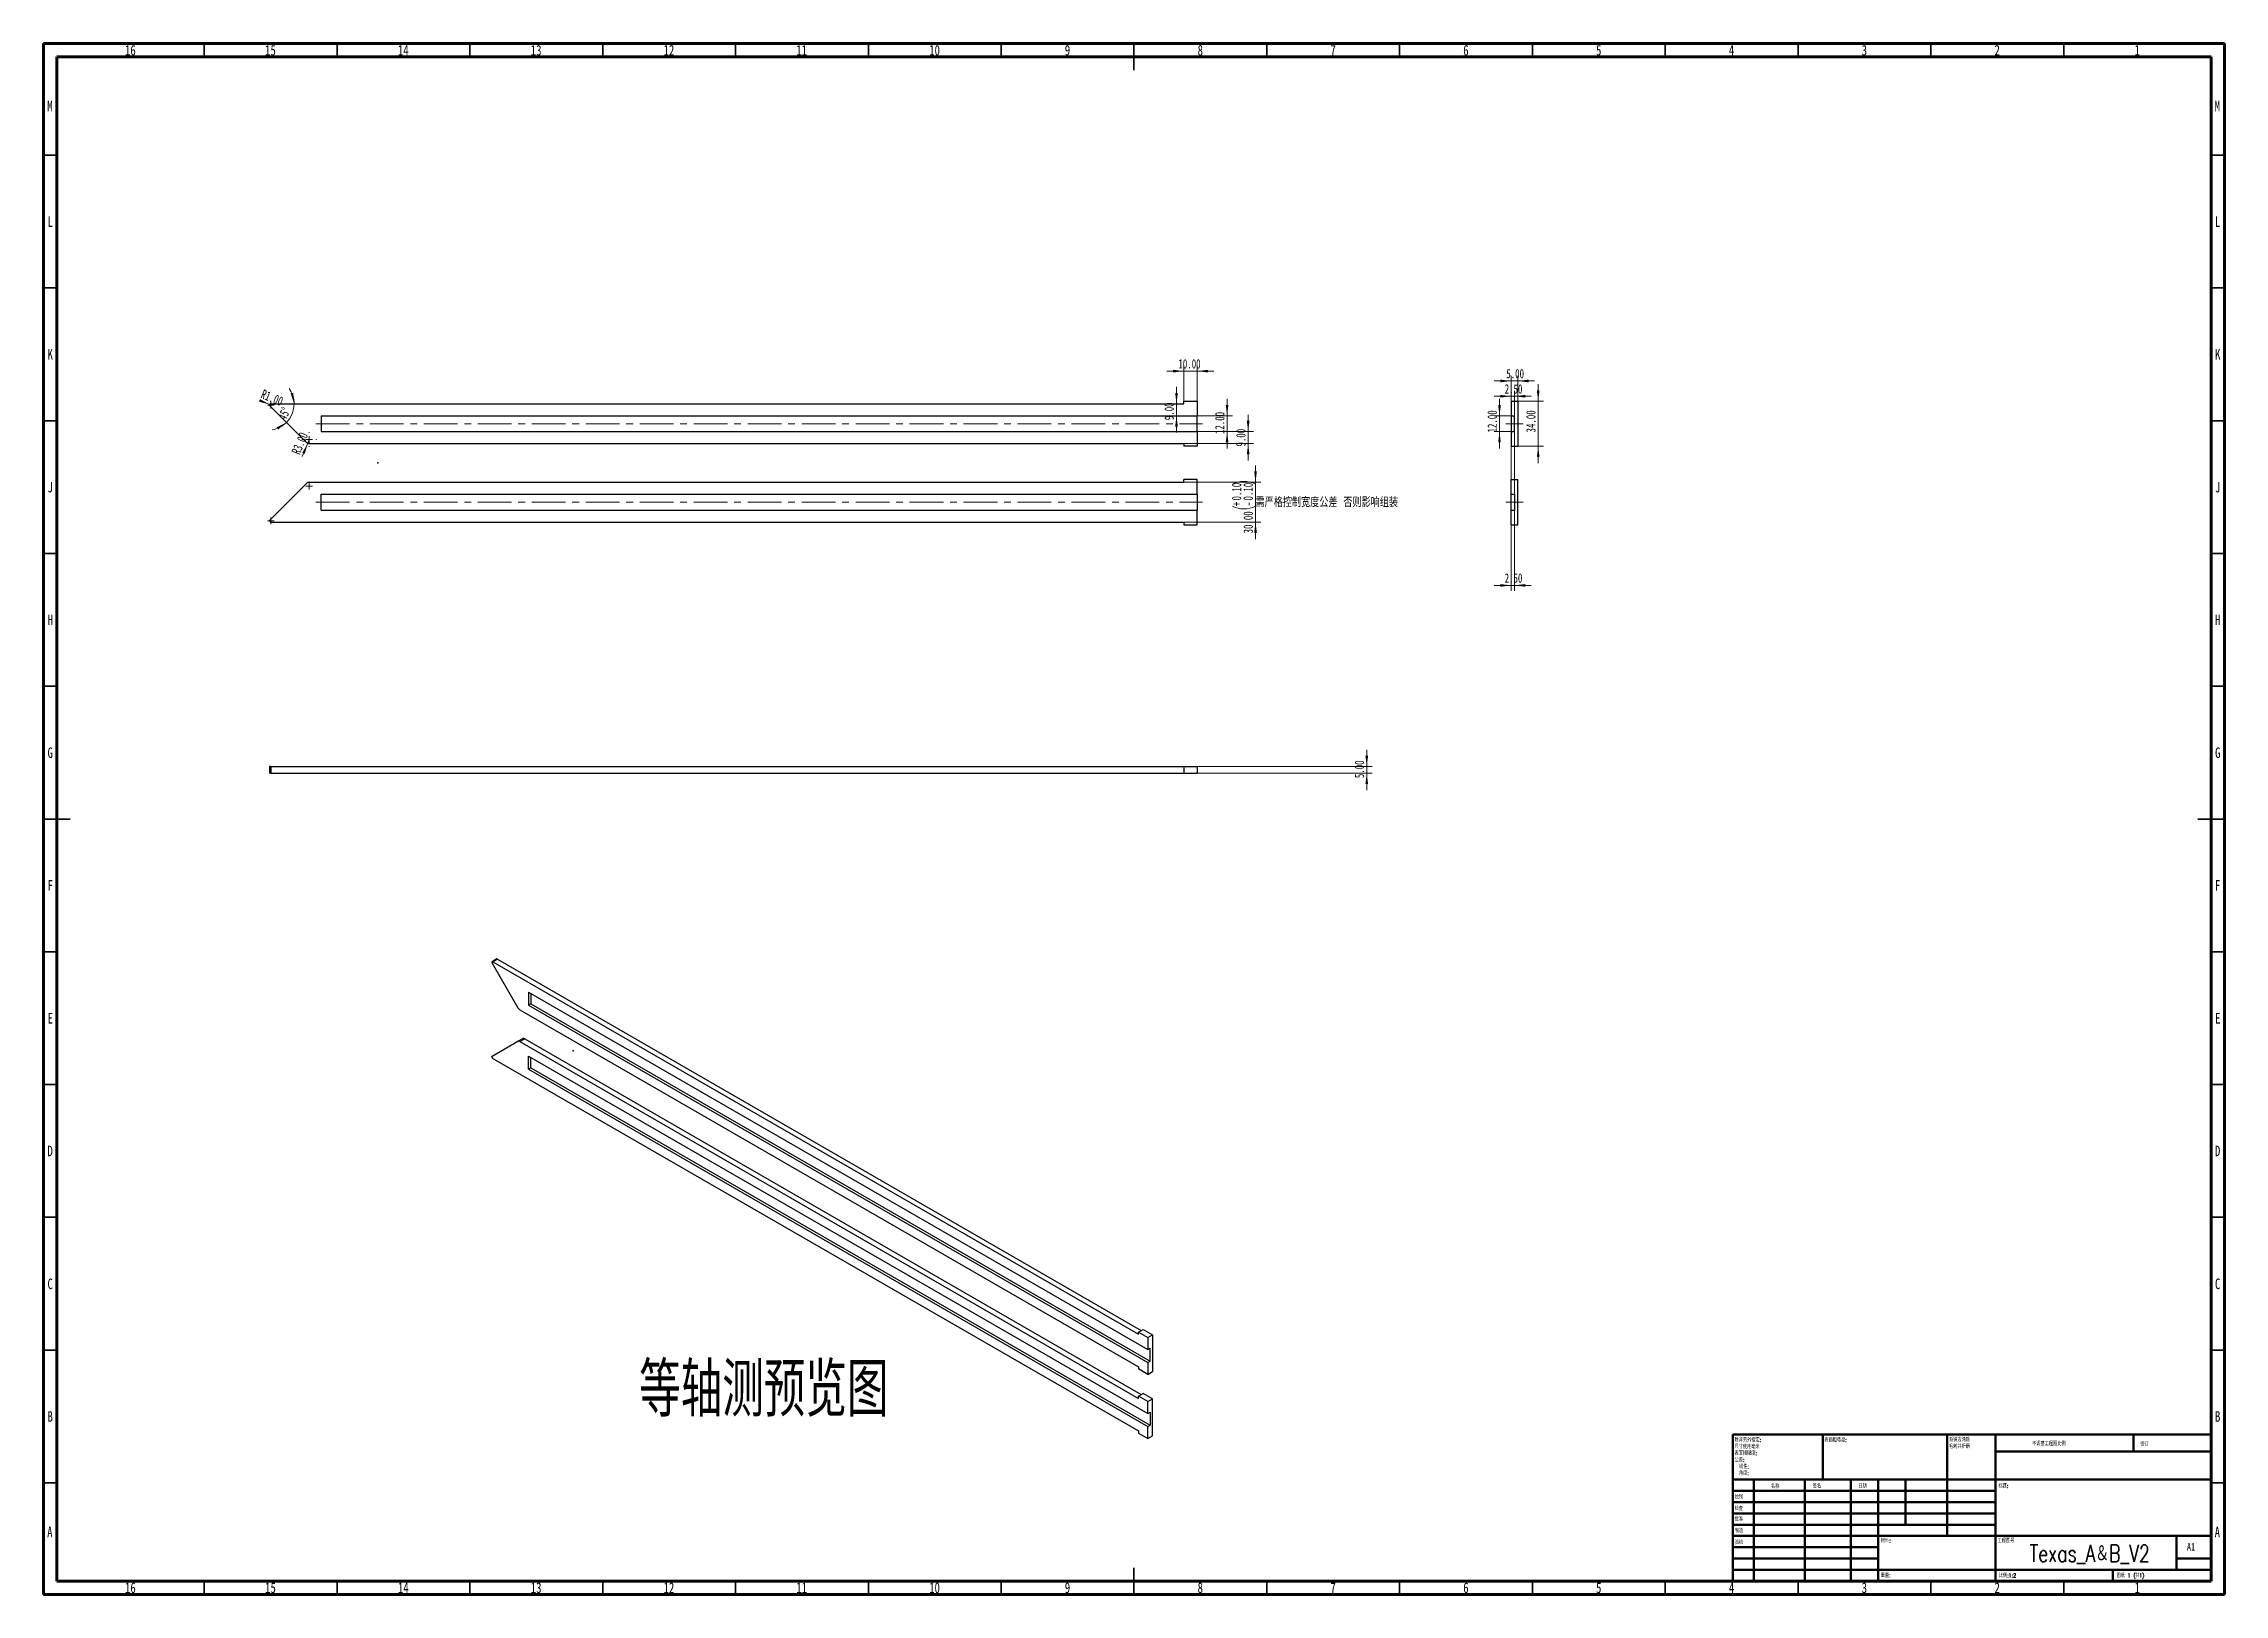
# Model space of a CAD drawing. Header units: millimetres. Extents: x 15 to 836, y 5 to 589.
import ezdxf

# ---------------------------------------------------------------- set-up
doc = ezdxf.new("R2010")
doc.units = ezdxf.units.MM
doc.header["$PDSIZE"] = -1
doc.linetypes.add('CENTERX2', pattern=[20.32, 12.7, -2.54, 2.54, -2.54])
doc.styles.add('SLDTEXTSTYLE0', font='TXT', dxfattribs={"width": 0.75})
doc.styles.add('SLDTEXTSTYLE1', font='TXT', dxfattribs={"width": 0.75, "bigfont": 'bigfont'})
doc.styles.add('SLDTEXTSTYLE2', font='TXT', dxfattribs={"width": 0.694444, "bigfont": 'bigfont'})
doc.styles.add('SLDTEXTSTYLE3', font='TXT', dxfattribs={"width": 0.7})
doc.styles.add('SLDTEXTSTYLE4', font='TXT', dxfattribs={"width": 0.7, "bigfont": 'bigfont'})
doc.dimstyles.new('SLDDIMSTYLE0', dxfattribs={"dimtxt": 3.5, "dimasz": 4.08, "dimexe": 0, "dimexo": 0.0625, "dimgap": 0.875, "dimtad": 2, "dimlfac": 2, "dimrnd": 1e-09, "dimzin": 4, "dimdsep": 46, "dimtxsty": 'SLDTEXTSTYLE3', "dimsah": 1, "dimcen": 0.09, "dimadec": 0, "dimazin": 1, "dimtfac": 1, "dimtmove": 0, "dimatfit": 0, "dimfxl": 0, "dimfrac": 2, "dimtolj": 1, "dimtzin": 12, "dimarcsym": 0})
doc.dimstyles.new('SLDDIMSTYLE1', dxfattribs={"dimtxt": 3.5, "dimasz": 4.08, "dimexe": 0, "dimexo": 0.0625, "dimgap": 0.875, "dimtad": 2, "dimdec": 4, "dimlfac": 2, "dimzin": 12, "dimdsep": 46, "dimtxsty": 'SLDTEXTSTYLE3', "dimsah": 1, "dimcen": 0.09, "dimazin": 3, "dimtfac": 1, "dimtofl": 0, "dimtmove": 0, "dimatfit": 3, "dimfxl": 0, "dimfrac": 2, "dimtolj": 1, "dimtzin": 12, "dimarcsym": 0})
doc.dimstyles.new('SLDDIMSTYLE2', dxfattribs={"dimtxt": 3.5, "dimasz": 4.08, "dimexe": 0, "dimexo": 0.0625, "dimgap": 0.875, "dimtad": 2, "dimlfac": 2, "dimrnd": 1e-09, "dimzin": 4, "dimdsep": 46, "dimtxsty": 'SLDTEXTSTYLE3', "dimsah": 1, "dimcen": 0, "dimadec": 0, "dimazin": 1, "dimtfac": 1, "dimtofl": 0, "dimtmove": 0, "dimatfit": 3, "dimfxl": 0, "dimfrac": 2, "dimtolj": 1, "dimtzin": 12, "dimarcsym": 0})
doc.dimstyles.new('SLDDIMSTYLE3', dxfattribs={"dimtxt": 3.5, "dimasz": 4.08, "dimexe": 0, "dimexo": 0.0625, "dimgap": 0.875, "dimtad": 2, "dimlfac": 2, "dimrnd": 1e-09, "dimzin": 4, "dimdsep": 46, "dimtxsty": 'SLDTEXTSTYLE3', "dimsah": 1, "dimcen": 0.09, "dimadec": 0, "dimazin": 1, "dimtol": 1, "dimtp": 0.1, "dimtm": 0.1, "dimtfac": 1, "dimtmove": 0, "dimatfit": 0, "dimfxl": 0, "dimfrac": 2, "dimtolj": 1, "dimtzin": 0, "dimarcsym": 0})

# ---------------------------------------------------------------- blocks, each defined once
blk = doc.blocks.new('_D')
at = {"color": 7, "linetype": 'Continuous', "lineweight": 0}
for p, q in [((460.54, 448.87), (460.54, 455.22)), ((449.25, 448.87), (462.54, 448.87)), ((460.54, 448.87), (460.54, 442.87)), ((449.25, 442.87), (462.54, 442.87)), ((460.54, 442.87), (460.54, 436.52))]:
    blk.add_line(p, q, dxfattribs=at)
at = {"color": 7, "linetype": 'Continuous', "lineweight": 18}
for points in [[(460.54, 448.87), (461.05, 452.95), (460.03, 452.95)], [(460.54, 442.87), (460.03, 438.79), (461.05, 438.79)]]:
    blk.add_solid(points, dxfattribs=at)
at = {"color": 7, "linetype": 'Continuous', "lineweight": 18, "insert": (456.03, 441.97), "char_height": 3.5, "attachment_point": 1, "rotation": 90, "style": 'SLDTEXTSTYLE3'}
blk.add_mtext('12.00', dxfattribs=at)
blk = doc.blocks.new('_D_1')
at = {"color": 7, "linetype": 'Continuous', "lineweight": 0}
for p, q in [((444.25, 465.65), (437.9, 465.65)), ((444.25, 454.37), (444.25, 467.65)), ((444.25, 465.65), (449.25, 465.65)), ((449.25, 454.37), (449.25, 467.65)), ((449.25, 465.65), (455.6, 465.65))]:
    blk.add_line(p, q, dxfattribs=at)
at = {"color": 7, "linetype": 'Continuous', "lineweight": 18}
for points in [[(444.25, 465.65), (440.17, 466.16), (440.17, 465.14)], [(449.25, 465.65), (453.33, 465.14), (453.33, 466.16)]]:
    blk.add_solid(points, dxfattribs=at)
at = {"color": 7, "linetype": 'Continuous', "lineweight": 18, "insert": (442.23, 470.16), "char_height": 3.5, "attachment_point": 1, "style": 'SLDTEXTSTYLE3'}
blk.add_mtext('10.00', dxfattribs=at)
blk = doc.blocks.new('_D_2')
at = {"color": 7, "linetype": 'Continuous', "lineweight": 18}
for start, end in [(315, 0), (0, 35.63199), (279.36801, 315)]:
    blk.add_arc((99.38, 453.37), 9.92, start, end, dxfattribs=at)
for points in [[(109.3, 453.37), (109.01, 457.47), (108.01, 457.27)], [(106.39, 446.35), (102.72, 444.51), (103.29, 443.66)]]:
    blk.add_solid(points, dxfattribs=at)
at = {"color": 7, "linetype": 'Continuous', "lineweight": 18, "insert": (103.02, 448.33), "char_height": 3.5, "attachment_point": 1, "rotation": 65.36655, "style": 'SLDTEXTSTYLE3'}
blk.add_mtext('45°', dxfattribs=at)
blk = doc.blocks.new('_D_3')
at = {"color": 7, "linetype": 'Continuous', "lineweight": 0}
for q in [(96.12, 454.72), (100.58, 452.87)]:
    blk.add_line((100.12, 453.06), q, dxfattribs=at)
at = {"color": 7, "linetype": 'Continuous', "lineweight": 18}
blk.add_solid([(100.12, 453.06), (96.55, 455.09), (96.16, 454.15)], dxfattribs=at)
at = {"color": 7, "linetype": 'Continuous', "lineweight": 18, "insert": (97.84, 458.89), "char_height": 3.5, "attachment_point": 1, "rotation": 337.5, "style": 'SLDTEXTSTYLE3'}
blk.add_mtext('R1.00', dxfattribs=at)
blk = doc.blocks.new('_D_4')
at = {"color": 7, "linetype": 'Continuous', "lineweight": 0}
for q in [(112.38, 433.56), (115, 439.87)]:
    blk.add_line((114.42, 438.48), q, dxfattribs=at)
at = {"color": 7, "linetype": 'Continuous', "lineweight": 18}
blk.add_solid([(114.42, 438.48), (112.39, 434.91), (113.33, 434.52)], dxfattribs=at)
at = {"color": 7, "linetype": 'Continuous', "lineweight": 18, "insert": (108.21, 435.28), "char_height": 3.5, "attachment_point": 1, "rotation": 67.5, "style": 'SLDTEXTSTYLE3'}
blk.add_mtext('R3.00', dxfattribs=at)
blk = doc.blocks.new('_D_5')
at = {"color": 7, "linetype": 'Continuous', "lineweight": 0}
for p, q in [((441.5, 453.37), (441.5, 459.72)), ((441.5, 453.37), (441.5, 448.87)), ((441.5, 448.87), (441.5, 442.52))]:
    blk.add_line(p, q, dxfattribs=at)
at = {"color": 7, "linetype": 'Continuous', "lineweight": 18}
for points in [[(441.5, 453.37), (442, 457.45), (440.99, 457.45)], [(441.5, 448.87), (440.99, 444.79), (442, 444.79)]]:
    blk.add_solid(points, dxfattribs=at)
at = {"color": 7, "linetype": 'Continuous', "lineweight": 18, "insert": (436.98, 447.21), "char_height": 3.5, "attachment_point": 1, "rotation": 90, "style": 'SLDTEXTSTYLE3'}
blk.add_mtext('9.00', dxfattribs=at)
blk = doc.blocks.new('_D_6')
at = {"color": 7, "linetype": 'Continuous', "lineweight": 0}
for p, q in [((468.48, 442.87), (468.48, 449.22)), ((444.25, 438.37), (470.48, 438.37)), ((449.52, 442.87), (470.48, 442.87)), ((468.48, 442.87), (468.48, 438.37)), ((468.48, 438.37), (468.48, 432.02))]:
    blk.add_line(p, q, dxfattribs=at)
at = {"color": 7, "linetype": 'Continuous', "lineweight": 18}
for points in [[(468.48, 442.87), (468.99, 446.95), (467.97, 446.95)], [(468.48, 438.37), (467.97, 434.29), (468.99, 434.29)]]:
    blk.add_solid(points, dxfattribs=at)
at = {"color": 7, "linetype": 'Continuous', "lineweight": 18, "insert": (463.97, 437.26), "char_height": 3.5, "attachment_point": 1, "rotation": 90, "style": 'SLDTEXTSTYLE3'}
blk.add_mtext('9.00', dxfattribs=at)
blk = doc.blocks.new('_D_7')
at = {"color": 7, "linetype": 'Continuous', "lineweight": 0}
for p, q in [((471.25, 423.79), (471.25, 430.14)), ((444.25, 423.79), (473.25, 423.79)), ((471.25, 423.79), (471.25, 408.79)), ((444.25, 408.79), (473.25, 408.79)), ((471.25, 408.79), (471.25, 402.44))]:
    blk.add_line(p, q, dxfattribs=at)
at = {"color": 7, "linetype": 'Continuous', "lineweight": 18}
for centre, start, end in [((466.88, 414.37), 63.43495, 116.56505), ((466.88, 423.49), 243.43495, 296.56505)]:
    blk.add_arc(centre, 9.74, start, end, dxfattribs=at)
for points in [[(471.25, 423.79), (471.76, 427.87), (470.74, 427.87)], [(471.25, 408.79), (470.74, 404.71), (471.76, 404.71)]]:
    blk.add_solid(points, dxfattribs=at)
at = {"color": 7, "linetype": 'Continuous', "lineweight": 18, "char_height": 3.5, "attachment_point": 1, "rotation": 90, "style": 'SLDTEXTSTYLE3'}
for s, insert in [('0.10', (462.37, 416.94)), ('0.10', (466.72, 416.94)), ('+', (462.37, 414.78)), ('30.00', (466.74, 404.55)), ('-', (466.72, 414.78))]:
    blk.add_mtext(s, dxfattribs=dict(at, insert=insert))
blk = doc.blocks.new('SW_CENTERMARKSYMBOL_0')
at = {"color": 0, "linetype": 'Continuous', "lineweight": 18}
for p, q in [((-2.5, 0), (-2.75, 0)), ((0, 0), (-1.25, 0)), ((0, 2.5), (0, 2.75)), ((0, 0), (0, 1.25)), ((0, 0), (0, -1.25)), ((0, 0), (1.25, 0)), ((2.5, 0), (2.75, 0)), ((0, -2.5), (0, -2.75))]:
    blk.add_line(p, q, dxfattribs=at)
blk = doc.blocks.new('SW_CENTERMARKSYMBOL_1')
at = {"color": 0, "linetype": 'Continuous', "lineweight": 18}
for q in [(-1.25, 0), (0, 1.25), (0, -1.25), (1.25, 0)]:
    blk.add_line((0, 0), q, dxfattribs=at)
blk = doc.blocks.new('SW_CENTERMARKSYMBOL_2')
at = {"color": 0, "linetype": 'Continuous', "lineweight": 18}
for q in [(-1.25, 0), (0, 1.25), (0, -1.25), (1.25, 0)]:
    blk.add_line((0, 0), q, dxfattribs=at)
blk = doc.blocks.new('SW_CENTERMARKSYMBOL_3')
at = {"color": 0, "linetype": 'Continuous', "lineweight": 18}
for q in [(-1.25, 0), (0, 1.25), (0, -1.25), (1.25, 0)]:
    blk.add_line((0, 0), q, dxfattribs=at)
blk = doc.blocks.new('SW_CENTERMARKSYMBOL_4')
at = {"color": 0, "linetype": 'Continuous', "lineweight": 18}
for q in [(-1.25, 0), (0, 1.25), (0, -1.25), (1.25, 0)]:
    blk.add_line((0, 0), q, dxfattribs=at)
blk = doc.blocks.new('_D_8')
at = {"color": 7, "linetype": 'Continuous', "lineweight": 0}
for p, q in [((513.13, 316.72), (513.13, 323.07)), ((449.25, 316.72), (515.13, 316.72)), ((449.25, 314.22), (515.13, 314.22)), ((513.13, 314.22), (513.13, 316.72)), ((513.13, 314.22), (513.13, 307.87))]:
    blk.add_line(p, q, dxfattribs=at)
at = {"color": 7, "linetype": 'Continuous', "lineweight": 18}
for points in [[(513.13, 316.72), (513.63, 320.8), (512.62, 320.8)], [(513.13, 314.22), (512.62, 310.14), (513.63, 310.14)]]:
    blk.add_solid(points, dxfattribs=at)
at = {"color": 7, "linetype": 'Continuous', "lineweight": 18, "insert": (508.61, 312.4), "char_height": 3.5, "attachment_point": 1, "rotation": 90, "style": 'SLDTEXTSTYLE3'}
blk.add_mtext('5.00', dxfattribs=at)
blk = doc.blocks.new('_D_9')
at = {"color": 7, "linetype": 'Continuous', "lineweight": 0}
for p, q in [((563.1, 448.87), (563.1, 455.22)), ((567.48, 448.87), (561.1, 448.87)), ((563.1, 448.87), (563.1, 442.87)), ((567.48, 442.87), (561.1, 442.87)), ((563.1, 442.87), (563.1, 436.52))]:
    blk.add_line(p, q, dxfattribs=at)
at = {"color": 7, "linetype": 'Continuous', "lineweight": 18}
for points in [[(563.1, 448.87), (563.61, 452.95), (562.6, 452.95)], [(563.1, 442.87), (562.6, 438.79), (563.61, 438.79)]]:
    blk.add_solid(points, dxfattribs=at)
at = {"color": 7, "linetype": 'Continuous', "lineweight": 18, "insert": (558.59, 442.57), "char_height": 3.5, "attachment_point": 1, "rotation": 90, "style": 'SLDTEXTSTYLE3'}
blk.add_mtext('12.00', dxfattribs=at)
blk = doc.blocks.new('_D_10')
at = {"color": 7, "linetype": 'Continuous', "lineweight": 0}
for p, q in [((567.48, 461.95), (561.13, 461.95)), ((567.48, 454.37), (567.48, 463.95)), ((567.48, 461.95), (569.98, 461.95)), ((569.98, 454.37), (569.98, 463.95)), ((569.98, 461.95), (576.33, 461.95))]:
    blk.add_line(p, q, dxfattribs=at)
at = {"color": 7, "linetype": 'Continuous', "lineweight": 18}
for points in [[(567.48, 461.95), (563.4, 462.46), (563.4, 461.44)], [(569.98, 461.95), (574.06, 461.44), (574.06, 462.46)]]:
    blk.add_solid(points, dxfattribs=at)
at = {"color": 7, "linetype": 'Continuous', "lineweight": 18, "insert": (565.67, 466.46), "char_height": 3.5, "attachment_point": 1, "style": 'SLDTEXTSTYLE3'}
blk.add_mtext('5.00', dxfattribs=at)
blk = doc.blocks.new('_D_11')
at = {"color": 7, "linetype": 'Continuous', "lineweight": 0}
for p, q in [((567.48, 456.2), (561.13, 456.2)), ((567.48, 454.37), (567.48, 458.2)), ((567.48, 456.2), (568.73, 456.2)), ((568.73, 448.87), (568.73, 458.2)), ((568.73, 456.2), (575.08, 456.2))]:
    blk.add_line(p, q, dxfattribs=at)
at = {"color": 7, "linetype": 'Continuous', "lineweight": 18}
for points in [[(567.48, 456.2), (563.4, 456.7), (563.4, 455.69)], [(568.73, 456.2), (572.81, 455.69), (572.81, 456.7)]]:
    blk.add_solid(points, dxfattribs=at)
at = {"color": 7, "linetype": 'Continuous', "lineweight": 18, "insert": (565.06, 460.71), "char_height": 3.5, "attachment_point": 1, "style": 'SLDTEXTSTYLE3'}
blk.add_mtext('2.50', dxfattribs=at)
blk = doc.blocks.new('_D_12')
at = {"color": 7, "linetype": 'Continuous', "lineweight": 0}
for p, q in [((577.67, 454.37), (577.67, 460.72)), ((569.98, 454.37), (579.67, 454.37)), ((577.67, 454.37), (577.67, 437.37)), ((569.98, 437.37), (579.67, 437.37)), ((577.67, 437.37), (577.67, 431.02))]:
    blk.add_line(p, q, dxfattribs=at)
at = {"color": 7, "linetype": 'Continuous', "lineweight": 18}
for points in [[(577.67, 454.37), (578.17, 458.45), (577.16, 458.45)], [(577.67, 437.37), (577.16, 433.29), (578.17, 433.29)]]:
    blk.add_solid(points, dxfattribs=at)
at = {"color": 7, "linetype": 'Continuous', "lineweight": 18, "insert": (573.15, 442.57), "char_height": 3.5, "attachment_point": 1, "rotation": 90, "style": 'SLDTEXTSTYLE3'}
blk.add_mtext('34.00', dxfattribs=at)
blk = doc.blocks.new('_D_13')
at = {"color": 7, "linetype": 'Continuous', "lineweight": 0}
for p, q in [((567.48, 448.87), (567.48, 382.97)), ((568.73, 448.87), (568.73, 382.97)), ((567.48, 384.97), (561.13, 384.97)), ((567.48, 384.97), (568.73, 384.97)), ((568.73, 384.97), (575.08, 384.97))]:
    blk.add_line(p, q, dxfattribs=at)
at = {"color": 7, "linetype": 'Continuous', "lineweight": 18}
for points in [[(567.48, 384.97), (563.4, 385.47), (563.4, 384.46)], [(568.73, 384.97), (572.81, 384.46), (572.81, 385.47)]]:
    blk.add_solid(points, dxfattribs=at)
at = {"color": 7, "linetype": 'Continuous', "lineweight": 18, "insert": (565.04, 389.48), "char_height": 3.5, "attachment_point": 1, "style": 'SLDTEXTSTYLE3'}
blk.add_mtext('2.50', dxfattribs=at)

msp = doc.modelspace()

# ---------------------------------------------------------------- linework, layer by layer
at = {"color": 7, "linetype": 'Continuous', "lineweight": 70}
for p, q in [((15, 5), (15, 589)), ((15, 589), (836, 589)), ((20, 10), (20, 584)), ((20, 584), (831, 584)), ((831, 584), (831, 10)), ((836, 589), (836, 5)), ((831, 10), (20, 10)), ((836, 5), (15, 5))]:
    msp.add_line(p, q, dxfattribs=at)
at = {"color": 7, "linetype": 'Continuous', "lineweight": 35}
for p, q in [((75.5, 584), (75.5, 589)), ((125.5, 584), (125.5, 589)), ((175.5, 584), (175.5, 589)), ((225.5, 584), (225.5, 589)), ((275.5, 584), (275.5, 589)), ((325.5, 584), (325.5, 589)), ((375.5, 584), (375.5, 589)), ((425.5, 589), (425.5, 579)), ((425.5, 584), (425.5, 589)), ((475.5, 584), (475.5, 589)), ((525.5, 584), (525.5, 589)), ((575.5, 584), (575.5, 589)), ((625.5, 584), (625.5, 589)), ((675.5, 584), (675.5, 589)), ((725.5, 584), (725.5, 589)), ((775.5, 584), (775.5, 589)), ((20, 547), (15, 547)), ((831, 547), (836, 547)), ((20, 497), (15, 497)), ((831, 497), (836, 497)), ((20, 447), (15, 447)), ((831, 447), (836, 447)), ((20, 397), (15, 397)), ((831, 397), (836, 397)), ((20, 347), (15, 347)), ((831, 347), (836, 347)), ((15, 297), (25, 297)), ((20, 297), (15, 297)), ((836, 297), (826, 297)), ((831, 297), (836, 297)), ((20, 247), (15, 247)), ((831, 247), (836, 247)), ((20, 197), (15, 197)), ((831, 197), (836, 197)), ((20, 147), (15, 147)), ((831, 147), (836, 147)), ((20, 97), (15, 97)), ((831, 97), (836, 97)), ((20, 47), (15, 47)), ((831, 47), (836, 47)), ((75.5, 10), (75.5, 5)), ((125.5, 10), (125.5, 5)), ((175.5, 10), (175.5, 5)), ((225.5, 10), (225.5, 5)), ((275.5, 10), (275.5, 5)), ((325.5, 10), (325.5, 5)), ((375.5, 10), (375.5, 5)), ((425.5, 5), (425.5, 15)), ((425.5, 10), (425.5, 5)), ((475.5, 10), (475.5, 5)), ((525.5, 10), (525.5, 5)), ((575.5, 10), (575.5, 5)), ((625.5, 10), (625.5, 5)), ((675.5, 10), (675.5, 5)), ((725.5, 10), (725.5, 5)), ((775.5, 10), (775.5, 5))]:
    msp.add_line(p, q, dxfattribs=at)
at = {"color": 7, "linetype": 'Continuous', "lineweight": 25}
for p, q in [((100.230301, 452.51708), (113.937408, 438.809973)), ((100.583854, 453.370633), (444.249448, 453.370633)), ((444.249448, 453.370633), (444.249448, 454.370633)), ((444.249448, 454.370633), (449.249448, 454.370633)), ((449.249448, 454.370633), (449.249448, 448.870633)), ((567.481924, 454.370633), (567.481924, 448.870633)), ((567.481924, 454.370633), (569.981924, 454.370633)), ((569.981924, 454.370633), (569.981924, 437.370633)), ((119.515268, 448.870633), (119.515268, 442.870633)), ((119.515268, 448.870633), (449.249448, 448.870633)), ((449.249448, 442.870633), (449.249448, 448.870633)), ((567.481924, 448.870633), (568.731924, 448.870633)), ((567.481924, 448.870633), (567.481924, 442.870633)), ((568.731924, 442.870633), (568.731924, 448.870633)), ((114.998068, 438.370633), (444.249448, 438.370633)), ((119.515268, 442.870633), (449.249448, 442.870633)), ((444.249448, 438.370633), (444.249448, 437.370633)), ((449.249448, 437.370633), (444.249448, 437.370633)), ((449.249448, 442.870633), (449.249448, 437.370633)), ((567.481924, 442.870633), (567.481924, 437.370633)), ((567.481924, 442.870633), (568.731924, 442.870633)), ((567.481924, 437.370633), (569.981924, 437.370633)), ((100.230301, 409.643585), (113.937408, 423.350692)), ((114.998068, 423.790032), (444.249448, 423.790032)), ((119.515268, 413.290032), (119.515268, 419.290032)), ((119.515268, 419.290032), (449.249448, 419.290032)), ((444.249448, 423.790032), (444.249448, 424.790032)), ((449.249448, 424.790032), (444.249448, 424.790032)), ((449.249448, 419.290032), (449.249448, 424.790032)), ((449.249448, 419.290032), (449.249448, 413.290032)), ((567.481924, 419.290032), (567.481924, 424.790032)), ((567.481924, 424.790032), (569.981924, 424.790032)), ((567.481924, 419.290032), (568.731924, 419.290032)), ((567.481924, 413.290032), (567.481924, 419.290032)), ((568.731924, 419.290032), (568.731924, 413.290032)), ((569.981924, 407.790032), (569.981924, 424.790032)), ((119.515268, 413.290032), (449.249448, 413.290032)), ((449.249448, 407.790032), (449.249448, 413.290032)), ((567.481924, 407.790032), (567.481924, 413.290032)), ((567.481924, 413.290032), (568.731924, 413.290032)), ((100.583854, 408.790032), (444.249448, 408.790032)), ((444.249448, 408.790032), (444.249448, 407.790032)), ((444.249448, 407.790032), (449.249448, 407.790032)), ((567.481924, 407.790032), (569.981924, 407.790032)), ((100.083854, 316.719026), (100.083854, 314.219026)), ((100.583854, 316.719026), (100.083854, 316.719026)), ((100.583854, 314.219026), (100.083854, 314.219026)), ((100.583854, 316.719026), (100.583854, 314.219026)), ((100.583854, 316.719026), (444.249448, 316.719026)), ((100.583854, 314.219026), (444.249448, 314.219026)), ((444.249448, 316.719026), (449.249448, 316.719026)), ((444.249448, 316.719026), (444.249448, 314.219026)), ((444.249448, 314.219026), (449.249448, 314.219026)), ((449.249448, 316.719026), (449.249448, 314.219026)), ((183.896109, 242.694934), (193.588498, 225.907225)), ((185.663897, 244.292837), (183.89613, 243.272327)), ((184.146109, 243.247573), (185.913876, 244.268083)), ((184.146109, 243.247573), (427.154381, 102.961884)), ((185.913876, 244.268083), (428.214926, 104.390665)), ((197.532641, 231.84526), (430.689915, 97.24643)), ((197.532641, 231.84526), (197.532641, 226.946015)), ((198.416524, 231.335005), (198.416524, 227.45627)), ((194.338498, 225.115521), (427.154381, 90.713772)), ((198.416524, 227.45627), (197.532641, 226.946015)), ((197.532641, 226.946015), (430.689915, 92.347185)), ((198.416524, 227.45627), (431.573798, 92.85744)), ((193.588498, 213.284092), (195.356265, 214.304602)), ((194.338498, 213.209865), (196.106265, 214.230375)), ((196.106265, 214.230375), (428.214926, 80.236897)), ((183.896109, 207.686976), (193.588498, 213.284092)), ((184.146109, 206.845693), (427.154381, 66.560004)), ((194.338498, 213.209865), (427.154381, 78.808116)), ((197.532641, 202.792247), (197.532641, 207.691491)), ((197.532641, 207.691491), (430.689915, 73.092662)), ((198.416524, 203.302502), (198.416524, 207.181236)), ((198.416524, 203.302502), (197.532641, 202.792247)), ((197.532641, 202.792247), (430.689915, 68.193417)), ((198.416524, 203.302502), (431.573798, 68.703672)), ((427.154381, 103.778425), (428.922148, 104.798935)), ((427.154381, 102.961884), (427.154381, 103.778425)), ((427.154381, 103.778425), (430.689915, 101.737405)), ((428.922148, 104.798935), (432.457682, 102.757915)), ((430.689915, 101.737405), (432.457682, 102.757915)), ((430.689915, 101.737405), (430.689915, 97.24643)), ((432.457682, 102.757915), (432.457682, 88.876721)), ((427.154381, 90.713772), (427.154381, 89.897231)), ((430.689915, 97.24643), (431.573798, 97.756685)), ((430.689915, 92.347185), (431.573798, 92.85744)), ((430.689915, 92.347185), (430.689915, 87.856211)), ((431.573798, 92.85744), (431.573798, 97.756685)), ((430.689915, 87.856211), (427.154381, 89.897231)), ((430.689915, 87.856211), (432.457682, 88.876721)), ((427.154381, 79.624657), (428.922148, 80.645167)), ((430.689915, 77.583637), (427.154381, 79.624657)), ((427.154381, 78.808116), (427.154381, 79.624657)), ((432.457682, 78.604147), (428.922148, 80.645167)), ((430.689915, 77.583637), (432.457682, 78.604147)), ((430.689915, 73.092662), (430.689915, 77.583637)), ((432.457682, 64.722953), (432.457682, 78.604147)), ((427.154381, 66.560004), (427.154381, 65.743463)), ((427.154381, 65.743463), (430.689915, 63.702443)), ((430.689915, 73.092662), (431.573798, 73.602917)), ((430.689915, 68.193417), (431.573798, 68.703672)), ((430.689915, 63.702443), (430.689915, 68.193417)), ((431.573798, 73.602917), (431.573798, 68.703672)), ((430.689915, 63.702443), (432.457682, 64.722953))]:
    msp.add_line(p, q, dxfattribs=at)
at = {"color": 7, "linetype": 'CENTERX2', "lineweight": 18}
for p, q in [((117.515268, 445.870633), (451.249448, 445.870633)), ((565.481924, 445.870633), (571.981924, 445.870633)), ((117.515268, 416.290032), (451.249448, 416.290032)), ((565.481924, 416.290032), (571.981924, 416.290032))]:
    msp.add_line(p, q, dxfattribs=at)
at = {"color": 7, "linetype": 'Continuous'}
for p, q in [((140.824973, 431.080333), (140.824973, 431.293884)), ((140.824973, 431.080333), (140.931749, 431.080333)), ((214.368645, 209.640555), (214.368645, 209.814929)), ((214.368645, 209.640555), (214.444147, 209.596969))]:
    msp.add_line(p, q, dxfattribs=at)
at = {"color": 7, "linetype": 'Continuous', "lineweight": 50}
for p, q in [((651, 65.25), (831, 65.25)), ((651, 65.25), (651, 10)), ((684.8, 48.25), (684.8, 65.25)), ((731.6, 65.25), (731.6, 27)), ((749.8, 65.25), (749.8, 10)), ((831, 58.875), (749.8, 58.875)), ((801.8, 58.875), (801.8, 65.25)), ((831, 48.25), (651, 48.25)), ((749.8, 44), (651, 44)), ((658.8, 48.25), (658.8, 10)), ((677.990952, 48.25), (677.990952, 10)), ((695.398926, 48.25), (695.398926, 10)), ((705.6, 10), (705.6, 48.25)), ((716, 31.25), (716, 48.25)), ((749.8, 39.75), (651, 39.75)), ((749.8, 35.5), (651, 35.5)), ((749.8, 31.25), (651, 31.25)), ((705.6, 27), (651, 27)), ((705.6, 27), (831, 27)), ((818, 14.25), (818, 27)), ((705.6, 22.749928), (651, 22.749928)), ((705.6, 18.5), (651, 18.5)), ((831, 18.5), (818, 18.5)), ((651, 14.25), (831, 14.25)), ((794, 10), (794, 14.25))]:
    msp.add_line(p, q, dxfattribs=at)
at = {"color": 7, "linetype": 'Continuous', "lineweight": 25, "flags": 128}
for points in [[(184.146109, 243.247573), (184.043478, 243.289241), (183.949686, 243.29216), (183.872809, 243.25608), (183.819469, 243.184107), (183.794259, 243.08244), (183.79935, 242.959833), (183.834303, 242.826847), (183.896109, 242.694934)], [(184.146109, 206.845693), (184.043478, 206.922521), (183.949686, 207.027892), (183.872809, 207.152732), (183.819469, 207.286291), (183.794259, 207.417065), (183.79935, 207.533793), (183.834303, 207.626423), (183.896109, 207.686976)]]:
    msp.add_lwpolyline(points, dxfattribs=at)
at = {"color": 7, "linetype": 'Continuous', "lineweight": 25}
for centre, radius, start, end in [((100.583854, 452.870633), 0.5, 90, 225), ((114.998068, 439.870633), 1.5, 225, 270), ((114.998068, 422.290032), 1.5, 90, 135), ((100.583854, 409.290032), 0.5, 135, 270), ((185.768068, 244.07022), 0.245785, 53.612934348, 115.076607223), ((195.483757, 226.95155), 2.163937, 208.855608879, 238.045328351), ((195.666894, 213.61708), 0.754438, 54.38182734, 114.313952161), ((193.899127, 212.59657), 0.754438, 54.38182734, 114.313952161)]:
    msp.add_arc(centre, radius, start, end, dxfattribs=at)
at = {"color": 7, "linetype": 'Continuous'}
for p in [(140.824973, 431.080333), (214.368645, 209.640555)]:
    msp.add_point(p, dxfattribs=at)

# ---------------------------------------------------------------- block references
at = {"color": 7, "linetype": 'Continuous', "lineweight": 0}
for name, p in [('SW_CENTERMARKSYMBOL_3', (100.583854, 452.870633)), ('SW_CENTERMARKSYMBOL_0', (114.998068, 439.870633)), ('SW_CENTERMARKSYMBOL_4', (114.998068, 439.870633)), ('SW_CENTERMARKSYMBOL_2', (114.998068, 422.290032)), ('SW_CENTERMARKSYMBOL_1', (100.583854, 409.290032))]:
    msp.add_blockref(name, p, dxfattribs=at)

# ---------------------------------------------------------------- texts
for s, insert, char_height, attachment_point, style in [('16', (47.670074, 588.491384), 3.96875, 2, 'SLDTEXTSTYLE0'), ('15', (100.420074, 588.491384), 3.96875, 2, 'SLDTEXTSTYLE0'), ('14', (150.420074, 588.491384), 3.96875, 2, 'SLDTEXTSTYLE0'), ('13', (200.420074, 588.491384), 3.96875, 2, 'SLDTEXTSTYLE0'), ('12', (250.420074, 588.491384), 3.96875, 2, 'SLDTEXTSTYLE0'), ('11', (300.420074, 588.491384), 3.96875, 2, 'SLDTEXTSTYLE0'), ('10', (350.420074, 588.491384), 3.96875, 2, 'SLDTEXTSTYLE0'), ('9', (400.460037, 588.491384), 3.96875, 2, 'SLDTEXTSTYLE0'), ('8', (450.460037, 588.491384), 3.96875, 2, 'SLDTEXTSTYLE0'), ('7', (500.460037, 588.491384), 3.96875, 2, 'SLDTEXTSTYLE0'), ('6', (550.460037, 588.491384), 3.96875, 2, 'SLDTEXTSTYLE0'), ('5', (600.460037, 588.491384), 3.96875, 2, 'SLDTEXTSTYLE0'), ('4', (650.460037, 588.491384), 3.96875, 2, 'SLDTEXTSTYLE0'), ('3', (700.460037, 588.491384), 3.96875, 2, 'SLDTEXTSTYLE0'), ('2', (750.460037, 588.491384), 3.96875, 2, 'SLDTEXTSTYLE0'), ('1', (803.210037, 588.491384), 3.96875, 2, 'SLDTEXTSTYLE0'), ('M', (17.361737, 567.451795), 3.96875, 2, 'SLDTEXTSTYLE0'), ('M', (833.361737, 567.451795), 3.96875, 2, 'SLDTEXTSTYLE0'), ('L', (17.454525, 523.951795), 3.96875, 2, 'SLDTEXTSTYLE0'), ('L', (833.454525, 523.951795), 3.96875, 2, 'SLDTEXTSTYLE0'), ('K', (17.488516, 473.991384), 3.96875, 2, 'SLDTEXTSTYLE0'), ('K', (833.488516, 473.991384), 3.96875, 2, 'SLDTEXTSTYLE0'), ('J', (17.46509, 423.951795), 3.96875, 2, 'SLDTEXTSTYLE0'), ('J', (833.46509, 423.951795), 3.96875, 2, 'SLDTEXTSTYLE0'), ('需严格控制宽度公差 否则影响组装', (471.249448, 417.983008), 3.5, 1, 'SLDTEXTSTYLE4'), ('H', (17.490354, 373.991384), 3.96875, 2, 'SLDTEXTSTYLE0'), ('H', (833.490354, 373.991384), 3.96875, 2, 'SLDTEXTSTYLE0'), ('G', (17.486679, 323.951795), 3.96875, 2, 'SLDTEXTSTYLE0'), ('G', (833.486679, 323.951795), 3.96875, 2, 'SLDTEXTSTYLE0'), ('F', (17.45774, 273.991384), 3.96875, 2, 'SLDTEXTSTYLE0'), ('F', (833.45774, 273.991384), 3.96875, 2, 'SLDTEXTSTYLE0'), ('E', (17.507809, 223.951795), 3.96875, 2, 'SLDTEXTSTYLE0'), ('E', (833.507809, 223.951795), 3.96875, 2, 'SLDTEXTSTYLE0'), ('D', (17.452687, 173.991384), 3.96875, 2, 'SLDTEXTSTYLE0'), ('D', (833.452687, 173.991384), 3.96875, 2, 'SLDTEXTSTYLE0'), ('C', (17.458659, 123.951795), 3.96875, 2, 'SLDTEXTSTYLE0'), ('C', (833.458659, 123.951795), 3.96875, 2, 'SLDTEXTSTYLE0'), ('等轴测预览图', (239.190617, 92.24604), 20.32, 1, 'SLDTEXTSTYLE4'), ('B', (17.470602, 73.991384), 3.96875, 2, 'SLDTEXTSTYLE0'), ('B', (833.470602, 73.991384), 3.96875, 2, 'SLDTEXTSTYLE0'), ('表面粗糙度:', (651.593669, 58.920972), 1.5, 1, 'SLDTEXTSTYLE1'), ('尺寸使用毫米', (651.593669, 61.420972), 1.5, 1, 'SLDTEXTSTYLE1'), ('除非另外指定:', (651.593669, 63.920971), 1.5, 1, 'SLDTEXTSTYLE1'), ('表面粗糙度:', (685.371292, 63.919272), 1.5, 1, 'SLDTEXTSTYLE1'), ('将锐边清除', (732.309216, 64.003091), 1.5, 1, 'SLDTEXTSTYLE1'), ('毛刺并折断', (732.309216, 61.503091), 1.5, 1, 'SLDTEXTSTYLE1'), ('不调整工程图比例', (763.614641, 62.532994), 1.5, 1, 'SLDTEXTSTYLE1'), ('修订', (804.327582, 62.334909), 1.5, 1, 'SLDTEXTSTYLE1'), ('公差:', (651.593669, 56.420972), 1.5, 1, 'SLDTEXTSTYLE1'), ('角度:', (653.281169, 51.420972), 1.5, 1, 'SLDTEXTSTYLE1'), ('线性:', (653.281169, 53.920972), 1.5, 1, 'SLDTEXTSTYLE1'), ('绘制', (651.684668, 42.429715), 1.5, 1, 'SLDTEXTSTYLE1'), ('名称', (665.322239, 46.501483), 1.5, 1, 'SLDTEXTSTYLE1'), ('签名', (681.033588, 46.561756), 1.5, 1, 'SLDTEXTSTYLE1'), ('日期', (698.214702, 46.576179), 1.5, 1, 'SLDTEXTSTYLE1'), ('标题:', (750.956187, 46.576179), 1.5, 1, 'SLDTEXTSTYLE1'), ('批准', (651.62163, 34.17683), 1.5, 1, 'SLDTEXTSTYLE1'), ('检查', (651.623583, 38.154407), 1.5, 1, 'SLDTEXTSTYLE1'), ('A', (17.339688, 30.451795), 3.96875, 2, 'SLDTEXTSTYLE0'), ('验检', (651.676855, 25.349649), 1.5, 1, 'SLDTEXTSTYLE1'), ('制造', (651.682194, 29.733705), 1.5, 1, 'SLDTEXTSTYLE1'), ('材料:', (706.645862, 25.986056), 1.5, 1, 'SLDTEXTSTYLE1'), ('工程图号', (750.628654, 25.986056), 1.5, 1, 'SLDTEXTSTYLE1'), ('A', (833.339688, 30.451795), 3.96875, 2, 'SLDTEXTSTYLE0'), ('Texas_A＆B_V2', (785.302001, 23.606911), 6.35, 2, 'SLDTEXTSTYLE1'), ('A1', (821.871156, 24.406389), 2.9104167, 1, 'SLDTEXTSTYLE0'), ('16', (47.670074, 9.491384), 3.96875, 2, 'SLDTEXTSTYLE0'), ('15', (100.420074, 9.491384), 3.96875, 2, 'SLDTEXTSTYLE0'), ('14', (150.420074, 9.491384), 3.96875, 2, 'SLDTEXTSTYLE0'), ('13', (200.420074, 9.491384), 3.96875, 2, 'SLDTEXTSTYLE0'), ('12', (250.420074, 9.491384), 3.96875, 2, 'SLDTEXTSTYLE0'), ('11', (300.420074, 9.491384), 3.96875, 2, 'SLDTEXTSTYLE0'), ('10', (350.420074, 9.491384), 3.96875, 2, 'SLDTEXTSTYLE0'), ('9', (400.460037, 9.491384), 3.96875, 2, 'SLDTEXTSTYLE0'), ('8', (450.460037, 9.491384), 3.96875, 2, 'SLDTEXTSTYLE0'), ('7', (500.460037, 9.491384), 3.96875, 2, 'SLDTEXTSTYLE0'), ('6', (550.460037, 9.491384), 3.96875, 2, 'SLDTEXTSTYLE0'), ('5', (600.460037, 9.491384), 3.96875, 2, 'SLDTEXTSTYLE0'), ('4', (650.460037, 9.491384), 3.96875, 2, 'SLDTEXTSTYLE0'), ('3', (700.460037, 9.491384), 3.96875, 2, 'SLDTEXTSTYLE0'), ('重量:', (706.617811, 12.949312), 1.4986, 1, 'SLDTEXTSTYLE1'), ('2', (750.460037, 9.491384), 3.96875, 2, 'SLDTEXTSTYLE0'), ('比例:1:2', (751.073966, 12.900087), 1.5, 1, 'SLDTEXTSTYLE1'), ('图纸 1 (共1)', (795.478294, 12.900087), 1.5, 1, 'SLDTEXTSTYLE2'), ('1', (803.210037, 9.491384), 3.96875, 2, 'SLDTEXTSTYLE0')]:
    msp.add_mtext(s, dxfattribs=dict(at, insert=insert, char_height=char_height, attachment_point=attachment_point, style=style))

# ---------------------------------------------------------------- dimensions: what is measured, and where the dimension line sits
at = {"color": 7, "linetype": 'Continuous', "lineweight": 18}
for base, p1, p2, picture, middle in [((449.249448, 465.652364), (444.249448, 454.370633), (449.249448, 454.370633), '_D_1', (446.067261, 465.652364)), ((569.981924, 461.95048), (567.481924, 454.370633), (569.981924, 454.370633), '_D_10', (568.743005, 461.95048)), ((568.731924, 456.195884), (567.481924, 454.370633), (568.731924, 448.870633), '_D_11', (568.133233, 456.195884)), ((568.731924, 387.132574), (567.481924, 448.870633), (568.731924, 448.870633), '_D_13', (568.106924, 387.132574))]:
    dim = msp.add_linear_dim(base=base, p1=p1, p2=p2, dimstyle='SLDDIMSTYLE0', dxfattribs=at)
    dim.commit()
    dim.dimension.update_dxf_attribs({"geometry": picture, "text_midpoint": middle, "dimtype": 160})
for base, p1, p2, dimstyle, picture, middle in [((577.666381, 437.370633), (569.981924, 454.370633), (569.981924, 437.370633), 'SLDDIMSTYLE0', '_D_12', (577.666381, 446.41194)), ((439.330948, 448.870633), (444.249448, 453.370633), (449.515268, 448.870633), 'SLDDIMSTYLE0', '_D_5', (439.330948, 450.275597)), ((460.542877, 442.870633), (449.249448, 448.870633), (449.249448, 442.870633), 'SLDDIMSTYLE0', '_D', (460.542877, 445.804065)), ((563.103929, 442.870633), (567.481924, 448.870633), (567.481924, 442.870633), 'SLDDIMSTYLE0', '_D_9', (563.103929, 446.41194)), ((466.314814, 438.370633), (449.515268, 442.870633), (444.249448, 438.370633), 'SLDDIMSTYLE0', '_D_6', (466.314814, 440.331768)), ((471.249448, 408.790032), (444.249448, 423.790032), (444.249448, 408.790032), 'SLDDIMSTYLE3', '_D_7', (471.249448, 414.326826)), ((510.959802, 316.719026), (449.249448, 314.219026), (449.249448, 316.719026), 'SLDDIMSTYLE0', '_D_8', (510.959802, 315.469026))]:
    dim = msp.add_linear_dim(base=base, p1=p1, p2=p2, angle=90, dimstyle=dimstyle, dxfattribs=at)
    dim.commit()
    dim.dimension.update_dxf_attribs({"geometry": picture, "text_midpoint": middle, "dimtype": 160})
for center, mpoint, picture, middle in [((100.583854, 452.870633), (100.121914, 453.061975), '_D_3', (99.659985, 453.253327)), ((114.998068, 439.870633), (114.424043, 438.484814), '_D_4', (113.850027, 437.099005))]:
    dim = msp.add_radius_dim(center=center, mpoint=mpoint, dimstyle='SLDDIMSTYLE2', dxfattribs=at)
    dim.commit()
    dim.dimension.update_dxf_attribs({"geometry": picture, "text_midpoint": middle, "dimtype": 164})
dim = msp.add_angular_dim_2l(base=(108.543431, 449.573668), line1=((100.230301, 452.51708), (113.937408, 438.809973)), line2=((100.583854, 453.370633), (449.249448, 453.370633)), dimstyle='SLDDIMSTYLE1', dxfattribs=at)
dim.commit()
dim.dimension.update_dxf_attribs({"geometry": '_D_2', "text_midpoint": (108.395727, 449.235052), "dimtype": 162})

doc.saveas('drawing.dxf')
